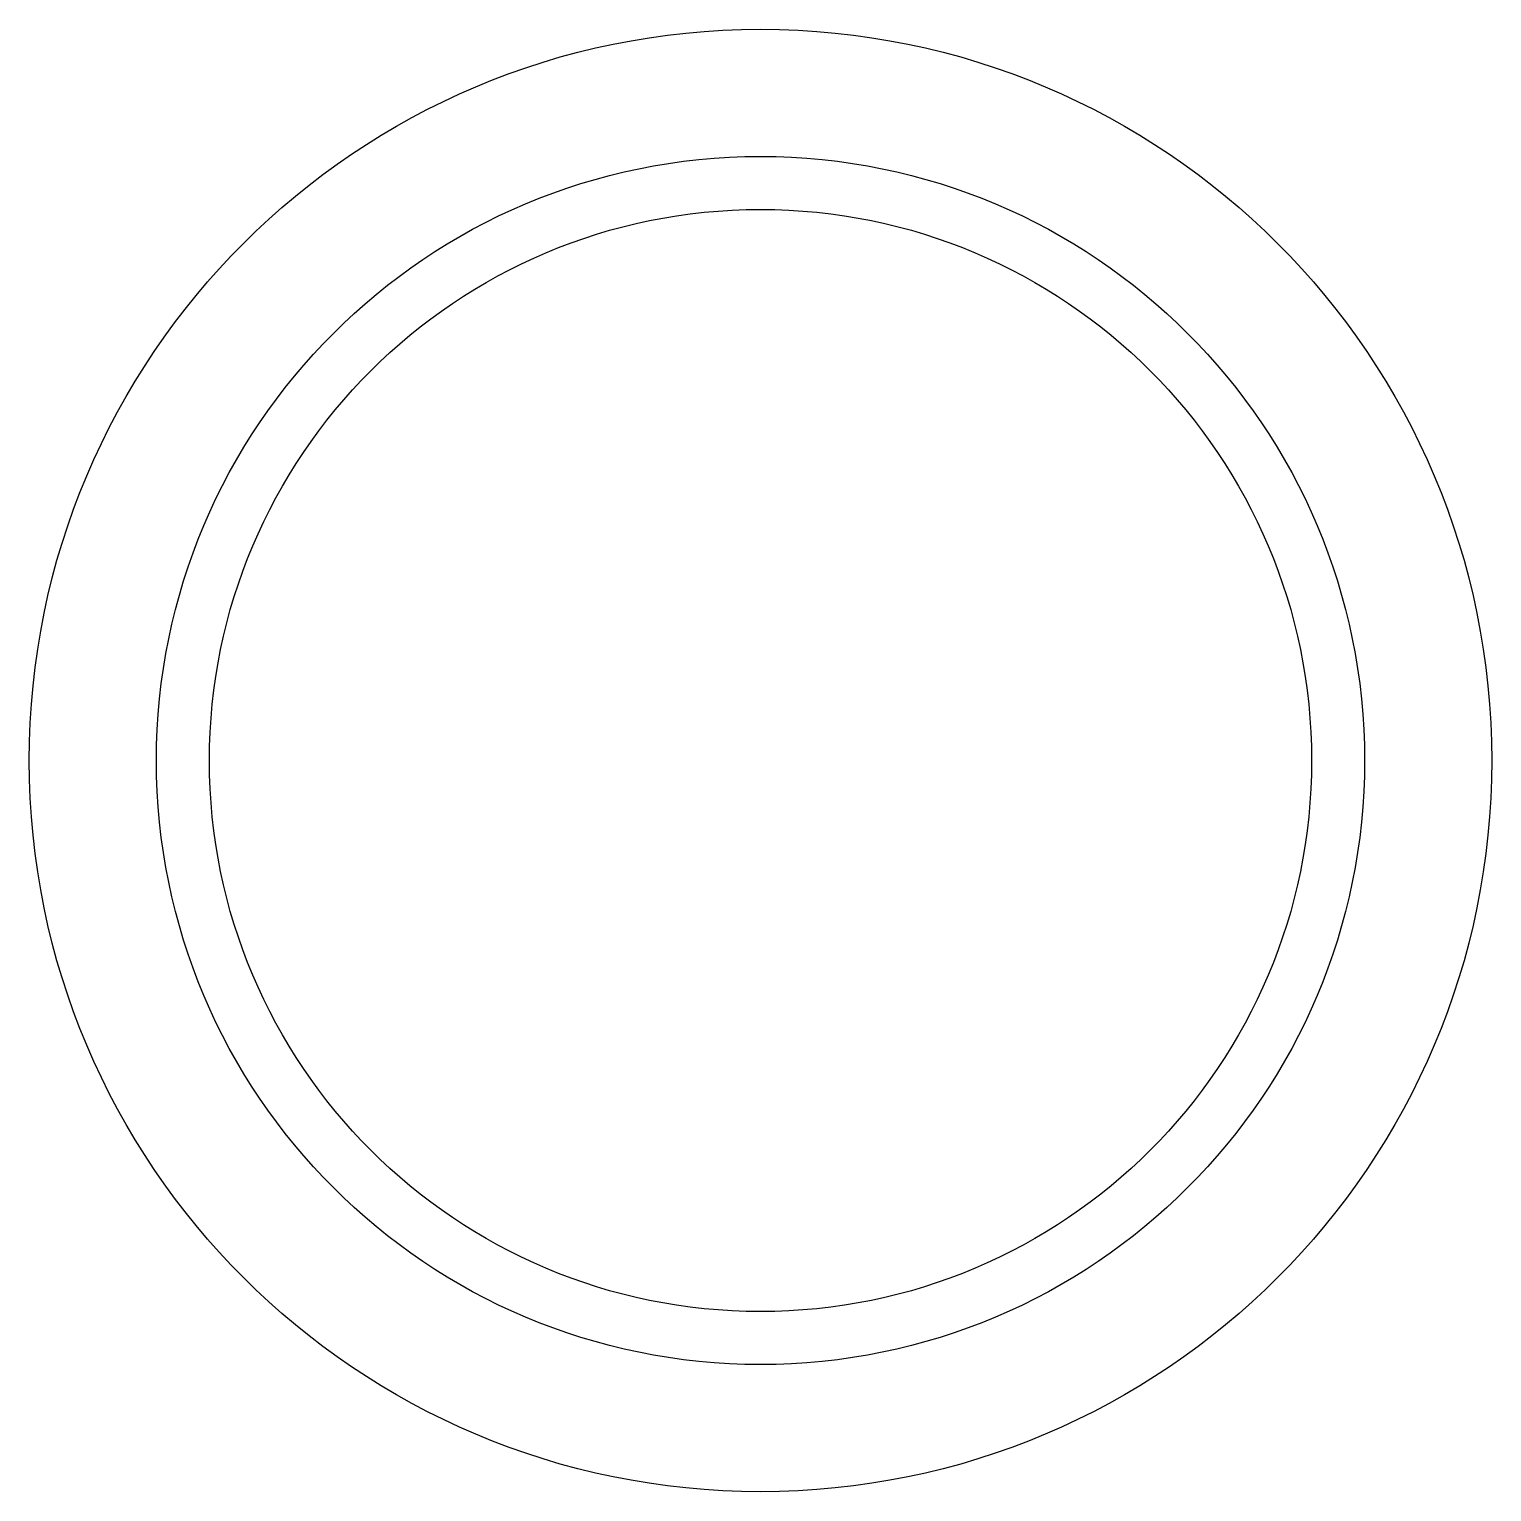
# Model space of a CAD drawing. Header units: millimetres. Extents: x -34.5 to 34.5, y -34.5 to 34.5.
import ezdxf

# ---------------------------------------------------------------- set-up
doc = ezdxf.new("R2010")
doc.units = ezdxf.units.MM
doc.layers.get('0').update_dxf_attribs({"linetype": 'CONTINUOUS'})

msp = doc.modelspace()

# ---------------------------------------------------------------- linework, layer by layer
for radius in [34.5, 28.5, 26]:
    msp.add_circle((0, 0), radius)

doc.saveas('drawing.dxf')
